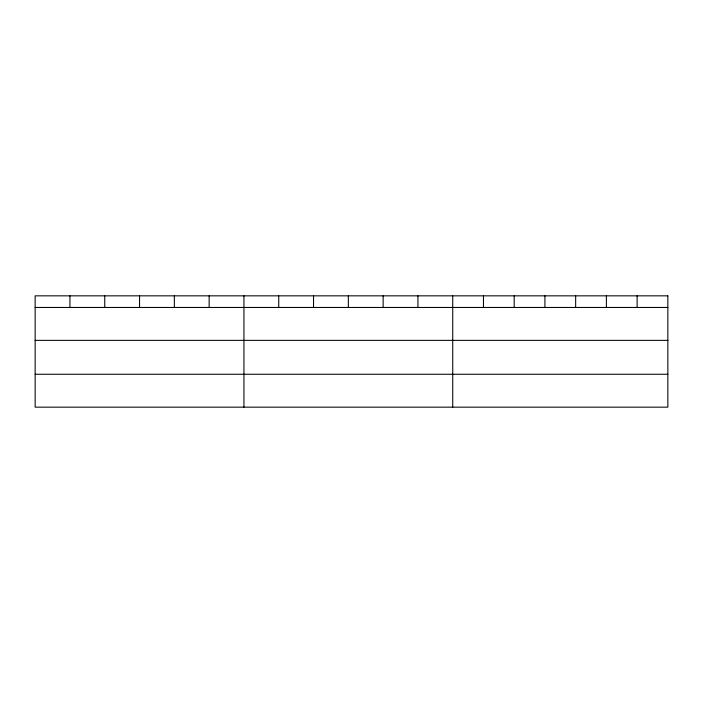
<?xml version="1.0" encoding="UTF-8"?>
<svg xmlns="http://www.w3.org/2000/svg" width="703" height="703" viewBox="0 0 703 703"><rect width="100%" height="100%" fill="white"/><g stroke="black" fill="none" stroke-linecap="round" stroke-linejoin="round"><path stroke-width="1.05" d="M35.15 307.466L667.85 307.466M35.15 340.366L667.85 340.366M35.15 374.26L667.85 374.26M637.12 295.84L637.12 307.466M606.39 295.84L606.39 307.466M575.66 295.84L575.66 307.466M544.922 295.84L544.922 307.466M514.192 295.84L514.192 307.466M483.462 295.84L483.462 307.466M452.732 295.84L452.732 407.16M417.934 295.84L417.934 307.466M383.135 295.84L383.135 307.466M348.337 295.84L348.337 307.466M313.538 295.84L313.538 307.466M278.74 295.84L278.74 307.466M243.941 295.84L243.941 407.16M209.143 295.84L209.143 307.466M174.344 295.84L174.344 307.466M139.546 295.84L139.546 307.466M104.747 295.84L104.747 307.466M69.948 295.84L69.948 307.466M667.85 295.84L35.15 295.84L35.15 407.16L667.85 407.16L667.85 295.84"/></g></svg>
